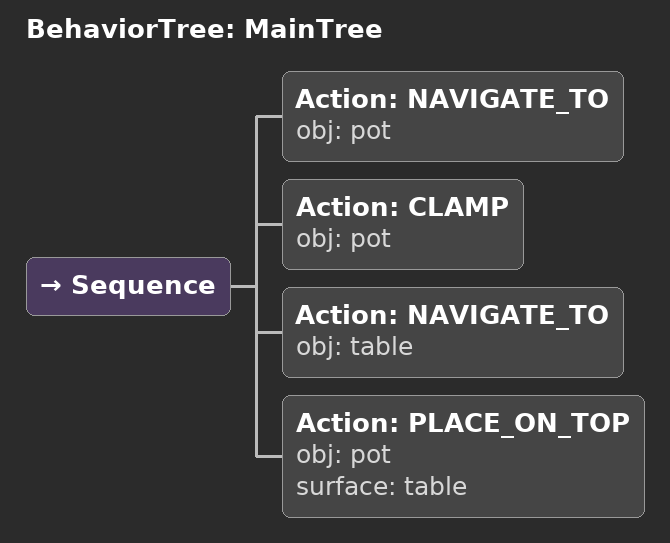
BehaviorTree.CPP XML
<root main_tree_to_execute="MainTree">
  <BehaviorTree ID="MainTree">
    <Sequence>
      <!-- Navigate to pot -->
      <Action ID="NAVIGATE_TO" obj="pot" />
      <!-- Clamp pot -->
      <Action ID="CLAMP" obj="pot" />
      <!-- Navigate to table (place on left edge of table) -->
      <Action ID="NAVIGATE_TO" obj="table" />
      <!-- Place pot on table -->
      <Action ID="PLACE_ON_TOP" obj="pot" surface="table" />
    </Sequence>
  </BehaviorTree>
</root>
